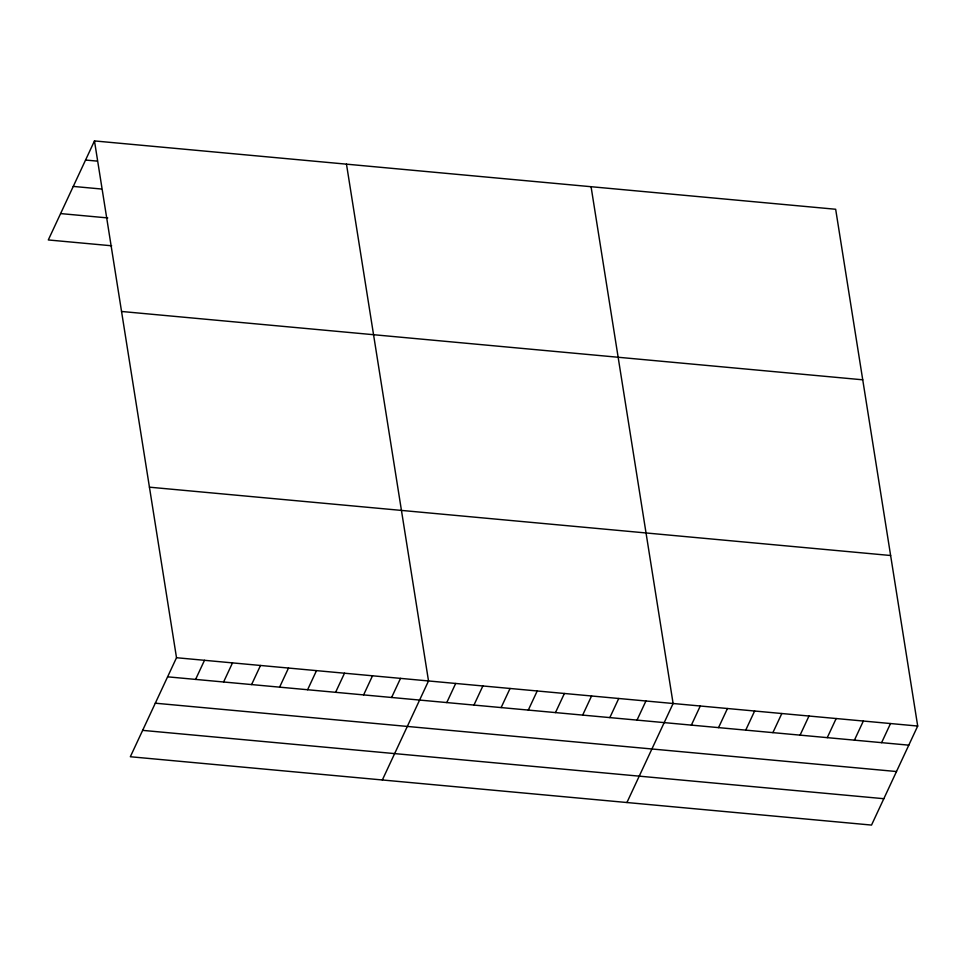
<?xml version="1.0" encoding="UTF-8"?>
<svg xmlns="http://www.w3.org/2000/svg" width="966" height="966" viewBox="0 0 966 966"><rect width="100%" height="100%" fill="white"/><g stroke="black" fill="none" stroke-linecap="round" stroke-linejoin="round"><path stroke-width="1.45" d="M94.475 140.927L176.512 657.725L130.338 756.74L871.525 825.073L917.7 726.046L835.662 209.26L94.475 140.927L48.3 239.954L111.67 245.787M195.591 679.412L204.502 660.297M223.593 681.996L232.504 662.881M251.595 684.58L260.506 665.465M279.597 687.164L288.508 668.049M307.599 689.736L316.51 670.621M335.6 692.32L344.512 673.205M363.602 694.904L372.514 675.789M391.604 697.488L400.516 678.373M382.343 779.973L428.518 680.958L346.48 164.16M446.775 702.572L455.686 683.457M473.956 705.071L482.867 685.969M501.125 707.583L510.048 688.468M528.305 710.082L537.217 690.968M555.486 712.594L564.398 693.479M582.667 715.094L591.578 695.979M609.836 717.605L618.747 698.49M637.017 720.105L645.928 700.99M626.934 802.517L673.109 703.502L591.071 186.716M691.366 725.116L700.278 706.001M718.547 727.627L727.458 708.513M745.728 730.127L754.639 711.012M772.897 732.639L781.82 713.524M800.077 735.138L808.989 716.023M827.258 737.65L836.17 718.535M854.427 740.149L863.35 721.034M881.608 742.661L890.519 723.546M85.563 160.042L97.349 161.129M73.259 186.414L101.261 188.998M60.592 213.583L107.757 217.93M121.547 311.475L862.735 379.807M149.44 487.178L890.628 555.51M176.512 657.725L917.7 726.046M167.589 676.828L908.789 745.16M155.297 703.2L896.496 771.532M142.63 730.368L883.818 798.701"/></g></svg>
